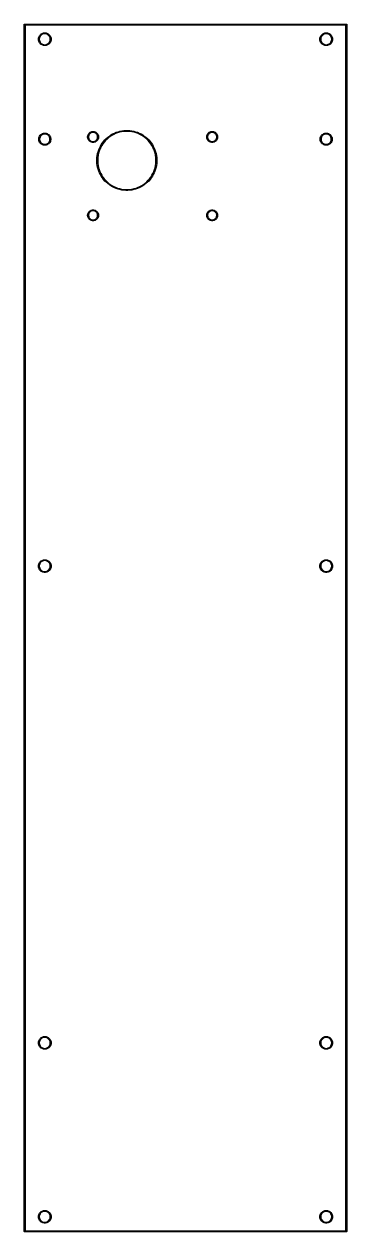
# Model space of a CAD drawing. Extents: x 4.2 to 7.6, y -12.2 to 0.6.
import ezdxf

# ---------------------------------------------------------------- set-up
doc = ezdxf.new("R2010")
doc.units = 0
doc.header["$MEASUREMENT"] = 0
doc.layers.add('BLACK', color=7, linetype='CONTINUOUS')

msp = doc.modelspace()

# ---------------------------------------------------------------- linework, layer by layer
at = {"layer": 'BLACK', "linetype": 'CONTINUOUS'}
for p, q in [((4.195, 0.618), (4.196, 0.62)), ((4.195, 0.617), (4.195, 0.618)), ((4.195, -12.237), (4.195, 0.617)), ((4.196, 0.62), (4.197, 0.621)), ((4.197, 0.621), (4.199, 0.622)), ((4.199, 0.622), (4.2, 0.622)), ((4.2, 0.622), (7.625, 0.622)), ((4.205, 0.612), (4.205, -12.232)), ((7.62, 0.612), (4.205, 0.612)), ((4.37, 0.512), (4.377, 0.518)), ((4.377, 0.518), (4.385, 0.522)), ((4.392, 0.515), (4.384, 0.511)), ((4.385, 0.522), (4.393, 0.526)), ((4.401, 0.518), (4.392, 0.515)), ((4.393, 0.526), (4.401, 0.528)), ((4.401, 0.528), (4.41, 0.529)), ((4.41, 0.519), (4.401, 0.518)), ((4.41, 0.529), (4.419, 0.529)), ((4.419, 0.519), (4.41, 0.519)), ((4.419, 0.529), (4.428, 0.528)), ((4.428, 0.518), (4.419, 0.519)), ((4.428, 0.528), (4.436, 0.526)), ((4.437, 0.515), (4.428, 0.518)), ((4.436, 0.526), (4.445, 0.522)), ((4.445, 0.511), (4.437, 0.515)), ((4.445, 0.522), (4.452, 0.518)), ((4.452, 0.518), (4.459, 0.512)), ((7.366, 0.512), (7.373, 0.518)), ((7.373, 0.518), (7.381, 0.522)), ((7.388, 0.515), (7.38, 0.511)), ((7.381, 0.522), (7.389, 0.526)), ((7.397, 0.518), (7.388, 0.515)), ((7.389, 0.526), (7.397, 0.528)), ((7.397, 0.528), (7.406, 0.529)), ((7.406, 0.519), (7.397, 0.518)), ((7.406, 0.529), (7.415, 0.529)), ((7.415, 0.519), (7.406, 0.519)), ((7.415, 0.529), (7.424, 0.528)), ((7.424, 0.518), (7.415, 0.519)), ((7.424, 0.528), (7.432, 0.526)), ((7.433, 0.515), (7.424, 0.518)), ((7.432, 0.526), (7.441, 0.522)), ((7.441, 0.511), (7.433, 0.515)), ((7.441, 0.522), (7.448, 0.518)), ((7.448, 0.518), (7.455, 0.512)), ((7.62, -12.232), (7.62, 0.612)), ((7.625, 0.622), (7.626, 0.622)), ((7.626, 0.622), (7.628, 0.621)), ((7.628, 0.621), (7.629, 0.62)), ((7.629, 0.62), (7.63, 0.618)), ((7.63, 0.618), (7.63, 0.617)), ((7.63, 0.617), (7.63, -12.237)), ((4.347, 0.466), (4.348, 0.475)), ((4.347, 0.457), (4.347, 0.466)), ((4.347, 0.466), (4.347, 0.466)), ((4.348, 0.448), (4.347, 0.457)), ((4.348, 0.475), (4.35, 0.483)), ((4.35, 0.44), (4.348, 0.448)), ((4.35, 0.483), (4.354, 0.491)), ((4.354, 0.431), (4.35, 0.44)), ((4.354, 0.491), (4.358, 0.499)), ((4.358, 0.424), (4.354, 0.431)), ((4.358, 0.475), (4.356, 0.466)), ((4.356, 0.466), (4.356, 0.457)), ((4.356, 0.457), (4.358, 0.448)), ((4.358, 0.499), (4.364, 0.506)), ((4.361, 0.484), (4.358, 0.475)), ((4.358, 0.448), (4.361, 0.439)), ((4.364, 0.417), (4.358, 0.424)), ((4.365, 0.492), (4.361, 0.484)), ((4.361, 0.439), (4.365, 0.431)), ((4.364, 0.506), (4.37, 0.512)), ((4.37, 0.41), (4.364, 0.417)), ((4.37, 0.499), (4.365, 0.492)), ((4.365, 0.431), (4.37, 0.424)), ((4.377, 0.506), (4.37, 0.499)), ((4.37, 0.424), (4.377, 0.417)), ((4.377, 0.405), (4.37, 0.41)), ((4.384, 0.511), (4.377, 0.506)), ((4.377, 0.417), (4.384, 0.412)), ((4.385, 0.401), (4.377, 0.405)), ((4.384, 0.412), (4.392, 0.408)), ((4.393, 0.397), (4.385, 0.401)), ((4.392, 0.408), (4.401, 0.405)), ((4.401, 0.395), (4.393, 0.397)), ((4.401, 0.405), (4.41, 0.403)), ((4.41, 0.394), (4.401, 0.395)), ((4.41, 0.403), (4.419, 0.403)), ((4.419, 0.394), (4.41, 0.394)), ((4.419, 0.403), (4.428, 0.405)), ((4.428, 0.395), (4.419, 0.394)), ((4.428, 0.405), (4.437, 0.408)), ((4.436, 0.397), (4.428, 0.395)), ((4.445, 0.401), (4.436, 0.397)), ((4.437, 0.408), (4.445, 0.412)), ((4.452, 0.506), (4.445, 0.511)), ((4.445, 0.412), (4.452, 0.417)), ((4.452, 0.405), (4.445, 0.401)), ((4.459, 0.499), (4.452, 0.506)), ((4.452, 0.417), (4.459, 0.424)), ((4.459, 0.41), (4.452, 0.405)), ((4.459, 0.512), (4.466, 0.506)), ((4.464, 0.492), (4.459, 0.499)), ((4.459, 0.424), (4.464, 0.431)), ((4.466, 0.417), (4.459, 0.41)), ((4.468, 0.484), (4.464, 0.492)), ((4.464, 0.431), (4.468, 0.439)), ((4.466, 0.506), (4.471, 0.499)), ((4.471, 0.424), (4.466, 0.417)), ((4.471, 0.475), (4.468, 0.484)), ((4.468, 0.439), (4.471, 0.448)), ((4.471, 0.499), (4.475, 0.491)), ((4.473, 0.466), (4.471, 0.475)), ((4.471, 0.448), (4.473, 0.457)), ((4.475, 0.431), (4.471, 0.424)), ((4.473, 0.457), (4.473, 0.466)), ((4.475, 0.491), (4.479, 0.483)), ((4.479, 0.44), (4.475, 0.431)), ((4.479, 0.483), (4.481, 0.475)), ((4.481, 0.448), (4.479, 0.44)), ((4.481, 0.475), (4.482, 0.466)), ((4.482, 0.457), (4.481, 0.448)), ((4.482, 0.466), (4.482, 0.457)), ((7.343, 0.466), (7.344, 0.475)), ((7.343, 0.457), (7.343, 0.466)), ((7.343, 0.466), (7.343, 0.466)), ((7.344, 0.448), (7.343, 0.457)), ((7.344, 0.475), (7.346, 0.483)), ((7.346, 0.44), (7.344, 0.448)), ((7.346, 0.483), (7.35, 0.491)), ((7.35, 0.431), (7.346, 0.44)), ((7.35, 0.491), (7.354, 0.499)), ((7.354, 0.424), (7.35, 0.431)), ((7.354, 0.475), (7.353, 0.466)), ((7.353, 0.466), (7.353, 0.457)), ((7.353, 0.457), (7.354, 0.448)), ((7.354, 0.499), (7.36, 0.506)), ((7.357, 0.484), (7.354, 0.475)), ((7.354, 0.448), (7.357, 0.439)), ((7.36, 0.417), (7.354, 0.424)), ((7.361, 0.492), (7.357, 0.484)), ((7.357, 0.439), (7.361, 0.431)), ((7.36, 0.506), (7.366, 0.512)), ((7.366, 0.41), (7.36, 0.417)), ((7.366, 0.499), (7.361, 0.492)), ((7.361, 0.431), (7.366, 0.424)), ((7.373, 0.506), (7.366, 0.499)), ((7.366, 0.424), (7.373, 0.417)), ((7.373, 0.405), (7.366, 0.41)), ((7.38, 0.511), (7.373, 0.506)), ((7.373, 0.417), (7.38, 0.412)), ((7.381, 0.401), (7.373, 0.405)), ((7.38, 0.412), (7.388, 0.408)), ((7.389, 0.397), (7.381, 0.401)), ((7.388, 0.408), (7.397, 0.405)), ((7.397, 0.395), (7.389, 0.397)), ((7.397, 0.405), (7.406, 0.403)), ((7.406, 0.394), (7.397, 0.395)), ((7.406, 0.403), (7.415, 0.403)), ((7.415, 0.394), (7.406, 0.394)), ((7.415, 0.403), (7.424, 0.405)), ((7.424, 0.395), (7.415, 0.394)), ((7.424, 0.405), (7.433, 0.408)), ((7.432, 0.397), (7.424, 0.395)), ((7.441, 0.401), (7.432, 0.397)), ((7.433, 0.408), (7.441, 0.412)), ((7.448, 0.506), (7.441, 0.511)), ((7.441, 0.412), (7.448, 0.417)), ((7.448, 0.405), (7.441, 0.401)), ((7.455, 0.499), (7.448, 0.506)), ((7.448, 0.417), (7.455, 0.424)), ((7.455, 0.41), (7.448, 0.405)), ((7.455, 0.512), (7.462, 0.506)), ((7.46, 0.492), (7.455, 0.499)), ((7.455, 0.424), (7.46, 0.431)), ((7.462, 0.417), (7.455, 0.41)), ((7.464, 0.484), (7.46, 0.492)), ((7.46, 0.431), (7.464, 0.439)), ((7.462, 0.506), (7.467, 0.499)), ((7.467, 0.424), (7.462, 0.417)), ((7.467, 0.475), (7.464, 0.484)), ((7.464, 0.439), (7.467, 0.448)), ((7.467, 0.499), (7.472, 0.491)), ((7.469, 0.466), (7.467, 0.475)), ((7.467, 0.448), (7.469, 0.457)), ((7.472, 0.431), (7.467, 0.424)), ((7.469, 0.457), (7.469, 0.466)), ((7.472, 0.491), (7.475, 0.483)), ((7.475, 0.44), (7.472, 0.431)), ((7.475, 0.483), (7.477, 0.475)), ((7.477, 0.448), (7.475, 0.44)), ((7.477, 0.475), (7.478, 0.466)), ((7.478, 0.457), (7.477, 0.448)), ((7.478, 0.466), (7.478, 0.457)), ((5.215, -0.518), (5.236, -0.514)), ((5.236, -0.514), (5.257, -0.512)), ((5.257, -0.512), (5.278, -0.51)), ((5.278, -0.51), (5.299, -0.51)), ((5.299, -0.51), (5.319, -0.512)), ((5.319, -0.512), (5.34, -0.514)), ((5.34, -0.514), (5.361, -0.518)), ((4.351, -0.599), (4.352, -0.589)), ((4.351, -0.609), (4.351, -0.599)), ((4.351, -0.599), (4.351, -0.599)), ((4.352, -0.618), (4.351, -0.609)), ((4.352, -0.589), (4.355, -0.579)), ((4.355, -0.628), (4.352, -0.618)), ((4.355, -0.579), (4.36, -0.57)), ((4.36, -0.637), (4.355, -0.628)), ((4.36, -0.57), (4.366, -0.562)), ((4.362, -0.591), (4.36, -0.599)), ((4.36, -0.599), (4.36, -0.608)), ((4.36, -0.608), (4.362, -0.616)), ((4.366, -0.645), (4.36, -0.637)), ((4.364, -0.583), (4.362, -0.591)), ((4.362, -0.616), (4.364, -0.624)), ((4.368, -0.575), (4.364, -0.583)), ((4.364, -0.624), (4.368, -0.632)), ((4.366, -0.562), (4.373, -0.555)), ((4.373, -0.568), (4.368, -0.575)), ((4.368, -0.632), (4.373, -0.639)), ((4.373, -0.555), (4.381, -0.549)), ((4.379, -0.562), (4.373, -0.568)), ((4.373, -0.639), (4.379, -0.645)), ((4.386, -0.557), (4.379, -0.562)), ((4.381, -0.549), (4.39, -0.544)), ((4.394, -0.553), (4.386, -0.557)), ((4.39, -0.544), (4.4, -0.541)), ((4.402, -0.551), (4.394, -0.553)), ((4.4, -0.541), (4.41, -0.54)), ((4.41, -0.549), (4.402, -0.551)), ((4.41, -0.54), (4.42, -0.54)), ((4.419, -0.549), (4.41, -0.549)), ((4.427, -0.551), (4.419, -0.549)), ((4.42, -0.54), (4.43, -0.541)), ((4.435, -0.553), (4.427, -0.551)), ((4.43, -0.541), (4.439, -0.544)), ((4.443, -0.557), (4.435, -0.553)), ((4.439, -0.544), (4.448, -0.549)), ((4.45, -0.562), (4.443, -0.557)), ((4.448, -0.549), (4.456, -0.555)), ((4.456, -0.568), (4.45, -0.562)), ((4.45, -0.645), (4.456, -0.639)), ((4.456, -0.555), (4.463, -0.562)), ((4.461, -0.575), (4.456, -0.568)), ((4.456, -0.639), (4.461, -0.632)), ((4.465, -0.583), (4.461, -0.575)), ((4.461, -0.632), (4.465, -0.624)), ((4.463, -0.562), (4.469, -0.57)), ((4.469, -0.637), (4.463, -0.645)), ((4.467, -0.591), (4.465, -0.583)), ((4.465, -0.624), (4.467, -0.616)), ((4.469, -0.599), (4.467, -0.591)), ((4.467, -0.616), (4.469, -0.608)), ((4.469, -0.57), (4.474, -0.579)), ((4.469, -0.608), (4.469, -0.599)), ((4.474, -0.628), (4.469, -0.637)), ((4.474, -0.579), (4.477, -0.589)), ((4.477, -0.618), (4.474, -0.628)), ((4.477, -0.589), (4.478, -0.599)), ((4.478, -0.609), (4.477, -0.618)), ((4.478, -0.599), (4.478, -0.609)), ((4.871, -0.575), (4.872, -0.566)), ((4.871, -0.576), (4.871, -0.575)), ((4.871, -0.584), (4.871, -0.576)), ((4.872, -0.593), (4.871, -0.584)), ((4.872, -0.566), (4.875, -0.558)), ((4.875, -0.602), (4.872, -0.593)), ((4.875, -0.558), (4.879, -0.55)), ((4.879, -0.61), (4.875, -0.602)), ((4.879, -0.55), (4.885, -0.542)), ((4.885, -0.618), (4.879, -0.61)), ((4.882, -0.569), (4.881, -0.576)), ((4.881, -0.576), (4.881, -0.584)), ((4.881, -0.584), (4.882, -0.591)), ((4.884, -0.561), (4.882, -0.569)), ((4.882, -0.591), (4.884, -0.598)), ((4.887, -0.555), (4.884, -0.561)), ((4.884, -0.598), (4.887, -0.605)), ((4.885, -0.542), (4.891, -0.536)), ((4.891, -0.624), (4.885, -0.618)), ((4.892, -0.549), (4.887, -0.555)), ((4.887, -0.605), (4.892, -0.611)), ((4.891, -0.536), (4.898, -0.53)), ((4.898, -0.629), (4.891, -0.624)), ((4.897, -0.543), (4.892, -0.549)), ((4.892, -0.611), (4.897, -0.617)), ((4.903, -0.539), (4.897, -0.543)), ((4.897, -0.617), (4.903, -0.621)), ((4.898, -0.53), (4.907, -0.526)), ((4.907, -0.634), (4.898, -0.629)), ((4.91, -0.535), (4.903, -0.539)), ((4.903, -0.621), (4.91, -0.625)), ((4.907, -0.526), (4.915, -0.523)), ((4.915, -0.636), (4.907, -0.634)), ((4.917, -0.533), (4.91, -0.535)), ((4.91, -0.625), (4.917, -0.627)), ((4.915, -0.523), (4.924, -0.522)), ((4.924, -0.638), (4.915, -0.636)), ((4.925, -0.532), (4.917, -0.533)), ((4.917, -0.627), (4.925, -0.628)), ((4.924, -0.522), (4.933, -0.522)), ((4.933, -0.638), (4.924, -0.638)), ((4.933, -0.532), (4.925, -0.532)), ((4.925, -0.628), (4.933, -0.628)), ((4.933, -0.522), (4.942, -0.523)), ((4.94, -0.533), (4.933, -0.532)), ((4.933, -0.628), (4.94, -0.627)), ((4.942, -0.636), (4.933, -0.638)), ((4.947, -0.535), (4.94, -0.533)), ((4.94, -0.627), (4.947, -0.625)), ((4.942, -0.523), (4.951, -0.526)), ((4.951, -0.634), (4.942, -0.636)), ((4.954, -0.539), (4.947, -0.535)), ((4.947, -0.625), (4.954, -0.621)), ((4.951, -0.526), (4.959, -0.53)), ((4.959, -0.629), (4.951, -0.634)), ((4.96, -0.543), (4.954, -0.539)), ((4.954, -0.621), (4.96, -0.617)), ((4.959, -0.53), (4.966, -0.536)), ((4.966, -0.624), (4.959, -0.629)), ((4.966, -0.549), (4.96, -0.543)), ((4.96, -0.617), (4.966, -0.611)), ((4.966, -0.536), (4.973, -0.542)), ((4.97, -0.555), (4.966, -0.549)), ((4.966, -0.611), (4.97, -0.605)), ((4.973, -0.618), (4.966, -0.624)), ((4.973, -0.561), (4.97, -0.555)), ((4.97, -0.605), (4.973, -0.598)), ((4.973, -0.542), (4.978, -0.55)), ((4.976, -0.569), (4.973, -0.561)), ((4.973, -0.598), (4.976, -0.591)), ((4.978, -0.61), (4.973, -0.618)), ((4.977, -0.576), (4.976, -0.569)), ((4.976, -0.591), (4.977, -0.584)), ((4.977, -0.584), (4.977, -0.576)), ((4.978, -0.55), (4.982, -0.558)), ((4.982, -0.602), (4.978, -0.61)), ((4.982, -0.558), (4.985, -0.566)), ((4.985, -0.593), (4.982, -0.602)), ((4.985, -0.566), (4.987, -0.575)), ((4.987, -0.584), (4.985, -0.593)), ((4.987, -0.575), (4.987, -0.584)), ((5.028, -0.644), (5.041, -0.627)), ((5.047, -0.635), (5.033, -0.653)), ((5.041, -0.627), (5.055, -0.611)), ((5.061, -0.618), (5.047, -0.635)), ((5.055, -0.611), (5.069, -0.596)), ((5.077, -0.603), (5.061, -0.618)), ((5.069, -0.596), (5.085, -0.583)), ((5.093, -0.588), (5.077, -0.603)), ((5.085, -0.583), (5.102, -0.57)), ((5.111, -0.575), (5.093, -0.588)), ((5.102, -0.57), (5.119, -0.558)), ((5.13, -0.563), (5.111, -0.575)), ((5.119, -0.558), (5.137, -0.548)), ((5.149, -0.552), (5.13, -0.563)), ((5.137, -0.548), (5.156, -0.538)), ((5.169, -0.543), (5.149, -0.552)), ((5.156, -0.538), (5.175, -0.53)), ((5.19, -0.535), (5.169, -0.543)), ((5.175, -0.53), (5.195, -0.524)), ((5.211, -0.529), (5.19, -0.535)), ((5.195, -0.524), (5.215, -0.518)), ((5.233, -0.525), (5.211, -0.529)), ((5.255, -0.521), (5.233, -0.525)), ((5.277, -0.52), (5.255, -0.521)), ((5.299, -0.52), (5.277, -0.52)), ((5.321, -0.521), (5.299, -0.52)), ((5.343, -0.525), (5.321, -0.521)), ((5.365, -0.529), (5.343, -0.525)), ((5.361, -0.518), (5.381, -0.524)), ((5.386, -0.535), (5.365, -0.529)), ((5.381, -0.524), (5.401, -0.53)), ((5.407, -0.543), (5.386, -0.535)), ((5.401, -0.53), (5.42, -0.538)), ((5.427, -0.552), (5.407, -0.543)), ((5.42, -0.538), (5.439, -0.548)), ((5.446, -0.563), (5.427, -0.552)), ((5.439, -0.548), (5.457, -0.558)), ((5.465, -0.575), (5.446, -0.563)), ((5.457, -0.558), (5.474, -0.57)), ((5.483, -0.588), (5.465, -0.575)), ((5.474, -0.57), (5.491, -0.583)), ((5.5, -0.603), (5.483, -0.588)), ((5.491, -0.583), (5.507, -0.596)), ((5.515, -0.618), (5.5, -0.603)), ((5.507, -0.596), (5.522, -0.611)), ((5.53, -0.635), (5.515, -0.618)), ((5.522, -0.611), (5.535, -0.627)), ((5.543, -0.653), (5.53, -0.635)), ((5.535, -0.627), (5.548, -0.644)), ((6.139, -0.575), (6.14, -0.566)), ((6.139, -0.576), (6.139, -0.575)), ((6.139, -0.584), (6.139, -0.576)), ((6.14, -0.593), (6.139, -0.584)), ((6.14, -0.566), (6.143, -0.558)), ((6.143, -0.602), (6.14, -0.593)), ((6.143, -0.558), (6.147, -0.55)), ((6.147, -0.61), (6.143, -0.602)), ((6.147, -0.55), (6.152, -0.542)), ((6.152, -0.618), (6.147, -0.61)), ((6.149, -0.569), (6.148, -0.576)), ((6.148, -0.576), (6.148, -0.584)), ((6.148, -0.584), (6.149, -0.591)), ((6.152, -0.561), (6.149, -0.569)), ((6.149, -0.591), (6.152, -0.598)), ((6.152, -0.542), (6.159, -0.536)), ((6.155, -0.555), (6.152, -0.561)), ((6.152, -0.598), (6.155, -0.605)), ((6.159, -0.624), (6.152, -0.618)), ((6.16, -0.549), (6.155, -0.555)), ((6.155, -0.605), (6.16, -0.611)), ((6.159, -0.536), (6.166, -0.53)), ((6.166, -0.629), (6.159, -0.624)), ((6.165, -0.543), (6.16, -0.549)), ((6.16, -0.611), (6.165, -0.617)), ((6.171, -0.539), (6.165, -0.543)), ((6.165, -0.617), (6.171, -0.621)), ((6.166, -0.53), (6.174, -0.526)), ((6.174, -0.634), (6.166, -0.629)), ((6.178, -0.535), (6.171, -0.539)), ((6.171, -0.621), (6.178, -0.625)), ((6.174, -0.526), (6.183, -0.523)), ((6.183, -0.636), (6.174, -0.634)), ((6.185, -0.533), (6.178, -0.535)), ((6.178, -0.625), (6.185, -0.627)), ((6.183, -0.523), (6.192, -0.522)), ((6.192, -0.638), (6.183, -0.636)), ((6.193, -0.532), (6.185, -0.533)), ((6.185, -0.627), (6.193, -0.628)), ((6.192, -0.522), (6.201, -0.522)), ((6.201, -0.638), (6.192, -0.638)), ((6.2, -0.532), (6.193, -0.532)), ((6.193, -0.628), (6.2, -0.628)), ((6.208, -0.533), (6.2, -0.532)), ((6.2, -0.628), (6.208, -0.627)), ((6.201, -0.522), (6.21, -0.523)), ((6.21, -0.636), (6.201, -0.638)), ((6.215, -0.535), (6.208, -0.533)), ((6.208, -0.627), (6.215, -0.625)), ((6.21, -0.523), (6.219, -0.526)), ((6.219, -0.634), (6.21, -0.636)), ((6.222, -0.539), (6.215, -0.535)), ((6.215, -0.625), (6.222, -0.621)), ((6.219, -0.526), (6.227, -0.53)), ((6.227, -0.629), (6.219, -0.634)), ((6.228, -0.543), (6.222, -0.539)), ((6.222, -0.621), (6.228, -0.617)), ((6.227, -0.53), (6.234, -0.536)), ((6.234, -0.624), (6.227, -0.629)), ((6.233, -0.549), (6.228, -0.543)), ((6.228, -0.617), (6.233, -0.611)), ((6.238, -0.555), (6.233, -0.549)), ((6.233, -0.611), (6.238, -0.605)), ((6.234, -0.536), (6.241, -0.542)), ((6.241, -0.618), (6.234, -0.624)), ((6.241, -0.561), (6.238, -0.555)), ((6.238, -0.605), (6.241, -0.598)), ((6.241, -0.542), (6.246, -0.55)), ((6.243, -0.569), (6.241, -0.561)), ((6.241, -0.598), (6.243, -0.591)), ((6.246, -0.61), (6.241, -0.618)), ((6.245, -0.576), (6.243, -0.569)), ((6.243, -0.591), (6.245, -0.584)), ((6.245, -0.584), (6.245, -0.576)), ((6.246, -0.55), (6.25, -0.558)), ((6.25, -0.602), (6.246, -0.61)), ((6.25, -0.558), (6.253, -0.566)), ((6.253, -0.593), (6.25, -0.602)), ((6.253, -0.566), (6.254, -0.575)), ((6.254, -0.584), (6.253, -0.593)), ((6.254, -0.575), (6.254, -0.584)), ((7.347, -0.599), (7.348, -0.589)), ((7.347, -0.609), (7.347, -0.599)), ((7.347, -0.599), (7.347, -0.599)), ((7.348, -0.618), (7.347, -0.609)), ((7.348, -0.589), (7.352, -0.579)), ((7.352, -0.628), (7.348, -0.618)), ((7.352, -0.579), (7.356, -0.57)), ((7.356, -0.637), (7.352, -0.628)), ((7.356, -0.57), (7.362, -0.562)), ((7.358, -0.591), (7.356, -0.599)), ((7.356, -0.599), (7.356, -0.608)), ((7.356, -0.608), (7.358, -0.616)), ((7.362, -0.645), (7.356, -0.637)), ((7.36, -0.583), (7.358, -0.591)), ((7.358, -0.616), (7.36, -0.624)), ((7.364, -0.575), (7.36, -0.583)), ((7.36, -0.624), (7.364, -0.632)), ((7.362, -0.562), (7.369, -0.555)), ((7.369, -0.568), (7.364, -0.575)), ((7.364, -0.632), (7.369, -0.639)), ((7.369, -0.555), (7.377, -0.549)), ((7.375, -0.562), (7.369, -0.568)), ((7.369, -0.639), (7.375, -0.645)), ((7.382, -0.557), (7.375, -0.562)), ((7.377, -0.549), (7.386, -0.544)), ((7.39, -0.553), (7.382, -0.557)), ((7.386, -0.544), (7.396, -0.541)), ((7.398, -0.551), (7.39, -0.553)), ((7.396, -0.541), (7.406, -0.54)), ((7.406, -0.549), (7.398, -0.551)), ((7.406, -0.54), (7.416, -0.54)), ((7.415, -0.549), (7.406, -0.549)), ((7.423, -0.551), (7.415, -0.549)), ((7.416, -0.54), (7.426, -0.541)), ((7.431, -0.553), (7.423, -0.551)), ((7.426, -0.541), (7.435, -0.544)), ((7.439, -0.557), (7.431, -0.553)), ((7.435, -0.544), (7.444, -0.549)), ((7.446, -0.562), (7.439, -0.557)), ((7.444, -0.549), (7.452, -0.555)), ((7.452, -0.568), (7.446, -0.562)), ((7.446, -0.645), (7.452, -0.639)), ((7.452, -0.555), (7.459, -0.562)), ((7.457, -0.575), (7.452, -0.568)), ((7.452, -0.639), (7.457, -0.632)), ((7.461, -0.583), (7.457, -0.575)), ((7.457, -0.632), (7.461, -0.624)), ((7.459, -0.562), (7.465, -0.57)), ((7.465, -0.637), (7.459, -0.645)), ((7.463, -0.591), (7.461, -0.583)), ((7.461, -0.624), (7.463, -0.616)), ((7.465, -0.599), (7.463, -0.591)), ((7.463, -0.616), (7.465, -0.608)), ((7.465, -0.57), (7.47, -0.579)), ((7.465, -0.608), (7.465, -0.599)), ((7.47, -0.628), (7.465, -0.637)), ((7.47, -0.579), (7.473, -0.589)), ((7.473, -0.618), (7.47, -0.628)), ((7.473, -0.589), (7.474, -0.599)), ((7.474, -0.609), (7.473, -0.618)), ((7.474, -0.599), (7.474, -0.609)), ((4.373, -0.652), (4.366, -0.645)), ((4.381, -0.658), (4.373, -0.652)), ((4.379, -0.645), (4.386, -0.65)), ((4.39, -0.663), (4.381, -0.658)), ((4.386, -0.65), (4.394, -0.654)), ((4.4, -0.666), (4.39, -0.663)), ((4.394, -0.654), (4.402, -0.656)), ((4.41, -0.667), (4.4, -0.666)), ((4.402, -0.656), (4.41, -0.658)), ((4.41, -0.658), (4.419, -0.658)), ((4.42, -0.667), (4.41, -0.667)), ((4.419, -0.658), (4.427, -0.656)), ((4.43, -0.666), (4.42, -0.667)), ((4.427, -0.656), (4.435, -0.654)), ((4.439, -0.663), (4.43, -0.666)), ((4.435, -0.654), (4.443, -0.65)), ((4.448, -0.658), (4.439, -0.663)), ((4.443, -0.65), (4.45, -0.645)), ((4.456, -0.652), (4.448, -0.658)), ((4.463, -0.645), (4.456, -0.652)), ((4.973, -0.778), (4.977, -0.757)), ((4.977, -0.757), (4.982, -0.737)), ((4.982, -0.737), (4.989, -0.717)), ((4.988, -0.753), (4.983, -0.775)), ((4.994, -0.732), (4.988, -0.753)), ((4.989, -0.717), (4.997, -0.698)), ((5.001, -0.711), (4.994, -0.732)), ((4.997, -0.698), (5.006, -0.679)), ((5.011, -0.691), (5.001, -0.711)), ((5.006, -0.679), (5.016, -0.661)), ((5.021, -0.672), (5.011, -0.691)), ((5.016, -0.661), (5.028, -0.644)), ((5.033, -0.653), (5.021, -0.672)), ((5.555, -0.672), (5.543, -0.653)), ((5.548, -0.644), (5.56, -0.661)), ((5.566, -0.691), (5.555, -0.672)), ((5.56, -0.661), (5.57, -0.679)), ((5.575, -0.711), (5.566, -0.691)), ((5.57, -0.679), (5.579, -0.698)), ((5.582, -0.732), (5.575, -0.711)), ((5.579, -0.698), (5.587, -0.717)), ((5.589, -0.753), (5.582, -0.732)), ((5.587, -0.717), (5.594, -0.737)), ((5.593, -0.775), (5.589, -0.753)), ((5.594, -0.737), (5.6, -0.757)), ((5.6, -0.757), (5.604, -0.778)), ((7.369, -0.652), (7.362, -0.645)), ((7.377, -0.658), (7.369, -0.652)), ((7.375, -0.645), (7.382, -0.65)), ((7.386, -0.663), (7.377, -0.658)), ((7.382, -0.65), (7.39, -0.654)), ((7.396, -0.666), (7.386, -0.663)), ((7.39, -0.654), (7.398, -0.656)), ((7.406, -0.667), (7.396, -0.666)), ((7.398, -0.656), (7.406, -0.658)), ((7.406, -0.658), (7.415, -0.658)), ((7.416, -0.667), (7.406, -0.667)), ((7.415, -0.658), (7.423, -0.656)), ((7.426, -0.666), (7.416, -0.667)), ((7.423, -0.656), (7.431, -0.654)), ((7.435, -0.663), (7.426, -0.666)), ((7.431, -0.654), (7.439, -0.65)), ((7.444, -0.658), (7.435, -0.663)), ((7.439, -0.65), (7.446, -0.645)), ((7.452, -0.652), (7.444, -0.658)), ((7.459, -0.645), (7.452, -0.652)), ((4.968, -0.819), (4.97, -0.798)), ((4.968, -0.84), (4.968, -0.819)), ((4.968, -0.819), (4.968, -0.819)), ((4.97, -0.861), (4.968, -0.84)), ((4.97, -0.798), (4.973, -0.778)), ((4.973, -0.882), (4.97, -0.861)), ((4.977, -0.902), (4.973, -0.882)), ((4.98, -0.797), (4.978, -0.819)), ((4.978, -0.819), (4.978, -0.841)), ((4.978, -0.841), (4.98, -0.863)), ((4.983, -0.775), (4.98, -0.797)), ((4.98, -0.863), (4.983, -0.885)), ((4.983, -0.885), (4.988, -0.907)), ((5.589, -0.907), (5.593, -0.885)), ((5.597, -0.797), (5.593, -0.775)), ((5.593, -0.885), (5.597, -0.863)), ((5.598, -0.819), (5.597, -0.797)), ((5.597, -0.863), (5.598, -0.841)), ((5.598, -0.841), (5.598, -0.819)), ((5.604, -0.882), (5.6, -0.902)), ((5.604, -0.778), (5.606, -0.798)), ((5.606, -0.861), (5.604, -0.882)), ((5.606, -0.798), (5.608, -0.819)), ((5.608, -0.84), (5.606, -0.861)), ((5.608, -0.819), (5.608, -0.84)), ((4.982, -0.923), (4.977, -0.902)), ((4.989, -0.943), (4.982, -0.923)), ((4.988, -0.907), (4.994, -0.928)), ((4.997, -0.962), (4.989, -0.943)), ((4.994, -0.928), (5.001, -0.949)), ((5.006, -0.981), (4.997, -0.962)), ((5.001, -0.949), (5.011, -0.969)), ((5.016, -0.999), (5.006, -0.981)), ((5.011, -0.969), (5.021, -0.988)), ((5.028, -1.016), (5.016, -0.999)), ((5.021, -0.988), (5.033, -1.007)), ((5.041, -1.033), (5.028, -1.016)), ((5.033, -1.007), (5.047, -1.025)), ((5.047, -1.025), (5.061, -1.041)), ((5.515, -1.041), (5.53, -1.025)), ((5.53, -1.025), (5.543, -1.007)), ((5.548, -1.016), (5.535, -1.033)), ((5.543, -1.007), (5.555, -0.988)), ((5.56, -0.999), (5.548, -1.016)), ((5.555, -0.988), (5.566, -0.969)), ((5.57, -0.981), (5.56, -0.999)), ((5.566, -0.969), (5.575, -0.949)), ((5.579, -0.962), (5.57, -0.981)), ((5.575, -0.949), (5.582, -0.928)), ((5.587, -0.943), (5.579, -0.962)), ((5.582, -0.928), (5.589, -0.907)), ((5.594, -0.923), (5.587, -0.943)), ((5.6, -0.902), (5.594, -0.923)), ((5.055, -1.049), (5.041, -1.033)), ((5.069, -1.063), (5.055, -1.049)), ((5.061, -1.041), (5.077, -1.057)), ((5.085, -1.077), (5.069, -1.063)), ((5.077, -1.057), (5.093, -1.071)), ((5.102, -1.09), (5.085, -1.077)), ((5.093, -1.071), (5.111, -1.085)), ((5.119, -1.101), (5.102, -1.09)), ((5.111, -1.085), (5.13, -1.097)), ((5.137, -1.112), (5.119, -1.101)), ((5.13, -1.097), (5.149, -1.107)), ((5.156, -1.121), (5.137, -1.112)), ((5.149, -1.107), (5.169, -1.116)), ((5.175, -1.129), (5.156, -1.121)), ((5.169, -1.116), (5.19, -1.124)), ((5.195, -1.136), (5.175, -1.129)), ((5.19, -1.124), (5.211, -1.13)), ((5.215, -1.141), (5.195, -1.136)), ((5.211, -1.13), (5.233, -1.135)), ((5.236, -1.145), (5.215, -1.141)), ((5.233, -1.135), (5.255, -1.138)), ((5.257, -1.148), (5.236, -1.145)), ((5.255, -1.138), (5.277, -1.14)), ((5.278, -1.15), (5.257, -1.148)), ((5.277, -1.14), (5.299, -1.14)), ((5.299, -1.15), (5.278, -1.15)), ((5.299, -1.14), (5.321, -1.138)), ((5.319, -1.148), (5.299, -1.15)), ((5.34, -1.145), (5.319, -1.148)), ((5.321, -1.138), (5.343, -1.135)), ((5.361, -1.141), (5.34, -1.145)), ((5.343, -1.135), (5.365, -1.13)), ((5.381, -1.136), (5.361, -1.141)), ((5.365, -1.13), (5.386, -1.124)), ((5.401, -1.129), (5.381, -1.136)), ((5.386, -1.124), (5.407, -1.116)), ((5.42, -1.121), (5.401, -1.129)), ((5.407, -1.116), (5.427, -1.107)), ((5.439, -1.112), (5.42, -1.121)), ((5.427, -1.107), (5.446, -1.097)), ((5.457, -1.101), (5.439, -1.112)), ((5.446, -1.097), (5.465, -1.085)), ((5.474, -1.09), (5.457, -1.101)), ((5.465, -1.085), (5.483, -1.071)), ((5.491, -1.077), (5.474, -1.09)), ((5.483, -1.071), (5.5, -1.057)), ((5.507, -1.063), (5.491, -1.077)), ((5.5, -1.057), (5.515, -1.041)), ((5.522, -1.049), (5.507, -1.063)), ((5.535, -1.033), (5.522, -1.049)), ((4.871, -1.41), (4.872, -1.401)), ((4.871, -1.411), (4.871, -1.41)), ((4.871, -1.419), (4.871, -1.411)), ((4.872, -1.401), (4.875, -1.392)), ((4.875, -1.392), (4.879, -1.384)), ((4.879, -1.384), (4.885, -1.377)), ((4.882, -1.403), (4.881, -1.411)), ((4.881, -1.411), (4.881, -1.418)), ((4.884, -1.396), (4.882, -1.403)), ((4.887, -1.389), (4.884, -1.396)), ((4.885, -1.377), (4.891, -1.37)), ((4.892, -1.383), (4.887, -1.389)), ((4.891, -1.37), (4.898, -1.365)), ((4.897, -1.378), (4.892, -1.383)), ((4.903, -1.373), (4.897, -1.378)), ((4.898, -1.365), (4.907, -1.361)), ((4.91, -1.37), (4.903, -1.373)), ((4.907, -1.361), (4.915, -1.358)), ((4.917, -1.368), (4.91, -1.37)), ((4.915, -1.358), (4.924, -1.357)), ((4.925, -1.366), (4.917, -1.368)), ((4.924, -1.357), (4.933, -1.357)), ((4.933, -1.366), (4.925, -1.366)), ((4.933, -1.357), (4.942, -1.358)), ((4.94, -1.368), (4.933, -1.366)), ((4.947, -1.37), (4.94, -1.368)), ((4.942, -1.358), (4.951, -1.361)), ((4.954, -1.373), (4.947, -1.37)), ((4.951, -1.361), (4.959, -1.365)), ((4.96, -1.378), (4.954, -1.373)), ((4.959, -1.365), (4.966, -1.37)), ((4.966, -1.383), (4.96, -1.378)), ((4.966, -1.37), (4.973, -1.377)), ((4.97, -1.389), (4.966, -1.383)), ((4.973, -1.396), (4.97, -1.389)), ((4.973, -1.377), (4.978, -1.384)), ((4.976, -1.403), (4.973, -1.396)), ((4.977, -1.411), (4.976, -1.403)), ((4.977, -1.418), (4.977, -1.411)), ((4.978, -1.384), (4.982, -1.392)), ((4.982, -1.392), (4.985, -1.401)), ((4.985, -1.401), (4.987, -1.41)), ((4.987, -1.41), (4.987, -1.419)), ((6.139, -1.41), (6.14, -1.401)), ((6.139, -1.411), (6.139, -1.41)), ((6.139, -1.419), (6.139, -1.411)), ((6.14, -1.401), (6.143, -1.392)), ((6.143, -1.392), (6.147, -1.384)), ((6.147, -1.384), (6.152, -1.377)), ((6.149, -1.403), (6.148, -1.411)), ((6.148, -1.411), (6.148, -1.418)), ((6.152, -1.396), (6.149, -1.403)), ((6.152, -1.377), (6.159, -1.37)), ((6.155, -1.389), (6.152, -1.396)), ((6.16, -1.383), (6.155, -1.389)), ((6.159, -1.37), (6.166, -1.365)), ((6.165, -1.378), (6.16, -1.383)), ((6.171, -1.373), (6.165, -1.378)), ((6.166, -1.365), (6.174, -1.361)), ((6.178, -1.37), (6.171, -1.373)), ((6.174, -1.361), (6.183, -1.358)), ((6.185, -1.368), (6.178, -1.37)), ((6.183, -1.358), (6.192, -1.357)), ((6.193, -1.366), (6.185, -1.368)), ((6.192, -1.357), (6.201, -1.357)), ((6.2, -1.366), (6.193, -1.366)), ((6.208, -1.368), (6.2, -1.366)), ((6.201, -1.357), (6.21, -1.358)), ((6.215, -1.37), (6.208, -1.368)), ((6.21, -1.358), (6.219, -1.361)), ((6.222, -1.373), (6.215, -1.37)), ((6.219, -1.361), (6.227, -1.365)), ((6.228, -1.378), (6.222, -1.373)), ((6.227, -1.365), (6.234, -1.37)), ((6.233, -1.383), (6.228, -1.378)), ((6.238, -1.389), (6.233, -1.383)), ((6.234, -1.37), (6.241, -1.377)), ((6.241, -1.396), (6.238, -1.389)), ((6.241, -1.377), (6.246, -1.384)), ((6.243, -1.403), (6.241, -1.396)), ((6.245, -1.411), (6.243, -1.403)), ((6.245, -1.418), (6.245, -1.411)), ((6.246, -1.384), (6.25, -1.392)), ((6.25, -1.392), (6.253, -1.401)), ((6.253, -1.401), (6.254, -1.41)), ((6.254, -1.41), (6.254, -1.419)), ((4.872, -1.428), (4.871, -1.419)), ((4.875, -1.437), (4.872, -1.428)), ((4.879, -1.445), (4.875, -1.437)), ((4.885, -1.452), (4.879, -1.445)), ((4.881, -1.418), (4.882, -1.426)), ((4.882, -1.426), (4.884, -1.433)), ((4.884, -1.433), (4.887, -1.44)), ((4.891, -1.459), (4.885, -1.452)), ((4.887, -1.44), (4.892, -1.446)), ((4.898, -1.464), (4.891, -1.459)), ((4.892, -1.446), (4.897, -1.451)), ((4.897, -1.451), (4.903, -1.456)), ((4.907, -1.468), (4.898, -1.464)), ((4.903, -1.456), (4.91, -1.459)), ((4.915, -1.471), (4.907, -1.468)), ((4.91, -1.459), (4.917, -1.462)), ((4.924, -1.472), (4.915, -1.471)), ((4.917, -1.462), (4.925, -1.463)), ((4.933, -1.472), (4.924, -1.472)), ((4.925, -1.463), (4.933, -1.463)), ((4.933, -1.463), (4.94, -1.462)), ((4.942, -1.471), (4.933, -1.472)), ((4.94, -1.462), (4.947, -1.459)), ((4.951, -1.468), (4.942, -1.471)), ((4.947, -1.459), (4.954, -1.456)), ((4.959, -1.464), (4.951, -1.468)), ((4.954, -1.456), (4.96, -1.451)), ((4.966, -1.459), (4.959, -1.464)), ((4.96, -1.451), (4.966, -1.446)), ((4.966, -1.446), (4.97, -1.44)), ((4.973, -1.452), (4.966, -1.459)), ((4.97, -1.44), (4.973, -1.433)), ((4.973, -1.433), (4.976, -1.426)), ((4.978, -1.445), (4.973, -1.452)), ((4.976, -1.426), (4.977, -1.418)), ((4.982, -1.437), (4.978, -1.445)), ((4.985, -1.428), (4.982, -1.437)), ((4.987, -1.419), (4.985, -1.428)), ((6.14, -1.428), (6.139, -1.419)), ((6.143, -1.437), (6.14, -1.428)), ((6.147, -1.445), (6.143, -1.437)), ((6.152, -1.452), (6.147, -1.445)), ((6.148, -1.418), (6.149, -1.426)), ((6.149, -1.426), (6.152, -1.433)), ((6.152, -1.433), (6.155, -1.44)), ((6.159, -1.459), (6.152, -1.452)), ((6.155, -1.44), (6.16, -1.446)), ((6.166, -1.464), (6.159, -1.459)), ((6.16, -1.446), (6.165, -1.451)), ((6.165, -1.451), (6.171, -1.456)), ((6.174, -1.468), (6.166, -1.464)), ((6.171, -1.456), (6.178, -1.459)), ((6.183, -1.471), (6.174, -1.468)), ((6.178, -1.459), (6.185, -1.462)), ((6.192, -1.472), (6.183, -1.471)), ((6.185, -1.462), (6.193, -1.463)), ((6.201, -1.472), (6.192, -1.472)), ((6.193, -1.463), (6.2, -1.463)), ((6.2, -1.463), (6.208, -1.462)), ((6.21, -1.471), (6.201, -1.472)), ((6.208, -1.462), (6.215, -1.459)), ((6.219, -1.468), (6.21, -1.471)), ((6.215, -1.459), (6.222, -1.456)), ((6.227, -1.464), (6.219, -1.468)), ((6.222, -1.456), (6.228, -1.451)), ((6.234, -1.459), (6.227, -1.464)), ((6.228, -1.451), (6.233, -1.446)), ((6.233, -1.446), (6.238, -1.44)), ((6.241, -1.452), (6.234, -1.459)), ((6.238, -1.44), (6.241, -1.433)), ((6.241, -1.433), (6.243, -1.426)), ((6.246, -1.445), (6.241, -1.452)), ((6.243, -1.426), (6.245, -1.418)), ((6.25, -1.437), (6.246, -1.445)), ((6.253, -1.428), (6.25, -1.437)), ((6.254, -1.419), (6.253, -1.428)), ((4.347, -5.146), (4.348, -5.138)), ((4.348, -5.138), (4.35, -5.129)), ((4.35, -5.129), (4.354, -5.121)), ((4.354, -5.121), (4.358, -5.113)), ((4.358, -5.137), (4.356, -5.146)), ((4.358, -5.113), (4.364, -5.106)), ((4.361, -5.128), (4.358, -5.137)), ((4.365, -5.12), (4.361, -5.128)), ((4.364, -5.106), (4.37, -5.1)), ((4.37, -5.113), (4.365, -5.12)), ((4.37, -5.1), (4.377, -5.094)), ((4.377, -5.106), (4.37, -5.113)), ((4.377, -5.094), (4.385, -5.09)), ((4.384, -5.101), (4.377, -5.106)), ((4.392, -5.097), (4.384, -5.101)), ((4.385, -5.09), (4.393, -5.086)), ((4.401, -5.094), (4.392, -5.097)), ((4.393, -5.086), (4.401, -5.084)), ((4.401, -5.084), (4.41, -5.083)), ((4.41, -5.093), (4.401, -5.094)), ((4.41, -5.083), (4.419, -5.083)), ((4.419, -5.093), (4.41, -5.093)), ((4.419, -5.083), (4.428, -5.084)), ((4.428, -5.094), (4.419, -5.093)), ((4.428, -5.084), (4.436, -5.086)), ((4.437, -5.097), (4.428, -5.094)), ((4.436, -5.086), (4.445, -5.09)), ((4.445, -5.101), (4.437, -5.097)), ((4.445, -5.09), (4.452, -5.094)), ((4.452, -5.106), (4.445, -5.101)), ((4.452, -5.094), (4.459, -5.1)), ((4.459, -5.113), (4.452, -5.106)), ((4.459, -5.1), (4.466, -5.106)), ((4.464, -5.12), (4.459, -5.113)), ((4.468, -5.128), (4.464, -5.12)), ((4.466, -5.106), (4.471, -5.113)), ((4.471, -5.137), (4.468, -5.128)), ((4.471, -5.113), (4.475, -5.121)), ((4.473, -5.146), (4.471, -5.137)), ((4.475, -5.121), (4.479, -5.129)), ((4.479, -5.129), (4.481, -5.138)), ((4.481, -5.138), (4.482, -5.146)), ((7.343, -5.146), (7.344, -5.138)), ((7.344, -5.138), (7.346, -5.129)), ((7.346, -5.129), (7.35, -5.121)), ((7.35, -5.121), (7.354, -5.113)), ((7.354, -5.137), (7.353, -5.146)), ((7.354, -5.113), (7.36, -5.106)), ((7.357, -5.128), (7.354, -5.137)), ((7.361, -5.12), (7.357, -5.128)), ((7.36, -5.106), (7.366, -5.1)), ((7.366, -5.113), (7.361, -5.12)), ((7.366, -5.1), (7.373, -5.094)), ((7.373, -5.106), (7.366, -5.113)), ((7.373, -5.094), (7.381, -5.09)), ((7.38, -5.101), (7.373, -5.106)), ((7.388, -5.097), (7.38, -5.101)), ((7.381, -5.09), (7.389, -5.086)), ((7.397, -5.094), (7.388, -5.097)), ((7.389, -5.086), (7.397, -5.084)), ((7.397, -5.084), (7.406, -5.083)), ((7.406, -5.093), (7.397, -5.094)), ((7.406, -5.083), (7.415, -5.083)), ((7.415, -5.093), (7.406, -5.093)), ((7.415, -5.083), (7.424, -5.084)), ((7.424, -5.094), (7.415, -5.093)), ((7.424, -5.084), (7.432, -5.086)), ((7.433, -5.097), (7.424, -5.094)), ((7.432, -5.086), (7.441, -5.09)), ((7.441, -5.101), (7.433, -5.097)), ((7.441, -5.09), (7.448, -5.094)), ((7.448, -5.106), (7.441, -5.101)), ((7.448, -5.094), (7.455, -5.1)), ((7.455, -5.113), (7.448, -5.106)), ((7.455, -5.1), (7.462, -5.106)), ((7.46, -5.12), (7.455, -5.113)), ((7.464, -5.128), (7.46, -5.12)), ((7.462, -5.106), (7.467, -5.113)), ((7.467, -5.137), (7.464, -5.128)), ((7.467, -5.113), (7.472, -5.121)), ((7.469, -5.146), (7.467, -5.137)), ((7.472, -5.121), (7.475, -5.129)), ((7.475, -5.129), (7.477, -5.138)), ((7.477, -5.138), (7.478, -5.146)), ((4.347, -5.155), (4.347, -5.146)), ((4.347, -5.146), (4.347, -5.146)), ((4.348, -5.164), (4.347, -5.155)), ((4.35, -5.173), (4.348, -5.164)), ((4.354, -5.181), (4.35, -5.173)), ((4.358, -5.189), (4.354, -5.181)), ((4.356, -5.146), (4.356, -5.155)), ((4.356, -5.155), (4.358, -5.164)), ((4.358, -5.164), (4.361, -5.173)), ((4.364, -5.196), (4.358, -5.189)), ((4.361, -5.173), (4.365, -5.181)), ((4.37, -5.202), (4.364, -5.196)), ((4.365, -5.181), (4.37, -5.189)), ((4.37, -5.189), (4.377, -5.195)), ((4.377, -5.207), (4.37, -5.202)), ((4.377, -5.195), (4.384, -5.2)), ((4.385, -5.212), (4.377, -5.207)), ((4.384, -5.2), (4.392, -5.205)), ((4.393, -5.215), (4.385, -5.212)), ((4.392, -5.205), (4.401, -5.207)), ((4.401, -5.217), (4.393, -5.215)), ((4.401, -5.207), (4.41, -5.209)), ((4.41, -5.219), (4.401, -5.217)), ((4.41, -5.209), (4.419, -5.209)), ((4.419, -5.219), (4.41, -5.219)), ((4.419, -5.209), (4.428, -5.207)), ((4.428, -5.217), (4.419, -5.219)), ((4.428, -5.207), (4.437, -5.205)), ((4.436, -5.215), (4.428, -5.217)), ((4.445, -5.212), (4.436, -5.215)), ((4.437, -5.205), (4.445, -5.2)), ((4.445, -5.2), (4.452, -5.195)), ((4.452, -5.207), (4.445, -5.212)), ((4.452, -5.195), (4.459, -5.189)), ((4.459, -5.202), (4.452, -5.207)), ((4.459, -5.189), (4.464, -5.181)), ((4.466, -5.196), (4.459, -5.202)), ((4.464, -5.181), (4.468, -5.173)), ((4.471, -5.189), (4.466, -5.196)), ((4.468, -5.173), (4.471, -5.164)), ((4.471, -5.164), (4.473, -5.155)), ((4.475, -5.181), (4.471, -5.189)), ((4.473, -5.155), (4.473, -5.146)), ((4.479, -5.173), (4.475, -5.181)), ((4.481, -5.164), (4.479, -5.173)), ((4.482, -5.155), (4.481, -5.164)), ((4.482, -5.146), (4.482, -5.155)), ((7.343, -5.155), (7.343, -5.146)), ((7.343, -5.146), (7.343, -5.146)), ((7.344, -5.164), (7.343, -5.155)), ((7.346, -5.173), (7.344, -5.164)), ((7.35, -5.181), (7.346, -5.173)), ((7.354, -5.189), (7.35, -5.181)), ((7.353, -5.146), (7.353, -5.155)), ((7.353, -5.155), (7.354, -5.164)), ((7.354, -5.164), (7.357, -5.173)), ((7.36, -5.196), (7.354, -5.189)), ((7.357, -5.173), (7.361, -5.181)), ((7.366, -5.202), (7.36, -5.196)), ((7.361, -5.181), (7.366, -5.189)), ((7.366, -5.189), (7.373, -5.195)), ((7.373, -5.207), (7.366, -5.202)), ((7.373, -5.195), (7.38, -5.2)), ((7.381, -5.212), (7.373, -5.207)), ((7.38, -5.2), (7.388, -5.205)), ((7.389, -5.215), (7.381, -5.212)), ((7.388, -5.205), (7.397, -5.207)), ((7.397, -5.217), (7.389, -5.215)), ((7.397, -5.207), (7.406, -5.209)), ((7.406, -5.219), (7.397, -5.217)), ((7.406, -5.209), (7.415, -5.209)), ((7.415, -5.219), (7.406, -5.219)), ((7.415, -5.209), (7.424, -5.207)), ((7.424, -5.217), (7.415, -5.219)), ((7.424, -5.207), (7.433, -5.205)), ((7.432, -5.215), (7.424, -5.217)), ((7.441, -5.212), (7.432, -5.215)), ((7.433, -5.205), (7.441, -5.2)), ((7.441, -5.2), (7.448, -5.195)), ((7.448, -5.207), (7.441, -5.212)), ((7.448, -5.195), (7.455, -5.189)), ((7.455, -5.202), (7.448, -5.207)), ((7.455, -5.189), (7.46, -5.181)), ((7.462, -5.196), (7.455, -5.202)), ((7.46, -5.181), (7.464, -5.173)), ((7.467, -5.189), (7.462, -5.196)), ((7.464, -5.173), (7.467, -5.164)), ((7.467, -5.164), (7.469, -5.155)), ((7.472, -5.181), (7.467, -5.189)), ((7.469, -5.155), (7.469, -5.146)), ((7.475, -5.173), (7.472, -5.181)), ((7.477, -5.164), (7.475, -5.173)), ((7.478, -5.155), (7.477, -5.164)), ((7.478, -5.146), (7.478, -5.155)), ((4.401, -10.163), (4.41, -10.162)), ((4.41, -10.162), (4.419, -10.162)), ((4.419, -10.162), (4.428, -10.163)), ((7.397, -10.163), (7.406, -10.162)), ((7.406, -10.162), (7.415, -10.162)), ((7.415, -10.162), (7.424, -10.163)), ((4.347, -10.225), (4.348, -10.216)), ((4.347, -10.234), (4.347, -10.225)), ((4.347, -10.225), (4.347, -10.225)), ((4.348, -10.243), (4.347, -10.234)), ((4.348, -10.216), (4.35, -10.208)), ((4.35, -10.251), (4.348, -10.243)), ((4.35, -10.208), (4.354, -10.199)), ((4.354, -10.26), (4.35, -10.251)), ((4.354, -10.199), (4.358, -10.192)), ((4.358, -10.267), (4.354, -10.26)), ((4.358, -10.216), (4.356, -10.225)), ((4.356, -10.225), (4.356, -10.234)), ((4.356, -10.234), (4.358, -10.243)), ((4.358, -10.192), (4.364, -10.185)), ((4.361, -10.207), (4.358, -10.216)), ((4.358, -10.243), (4.361, -10.252)), ((4.364, -10.274), (4.358, -10.267)), ((4.365, -10.199), (4.361, -10.207)), ((4.361, -10.252), (4.365, -10.26)), ((4.364, -10.185), (4.37, -10.178)), ((4.37, -10.281), (4.364, -10.274)), ((4.37, -10.192), (4.365, -10.199)), ((4.365, -10.26), (4.37, -10.267)), ((4.37, -10.178), (4.377, -10.173)), ((4.377, -10.185), (4.37, -10.192)), ((4.37, -10.267), (4.377, -10.274)), ((4.377, -10.286), (4.37, -10.281)), ((4.377, -10.173), (4.385, -10.169)), ((4.384, -10.18), (4.377, -10.185)), ((4.377, -10.274), (4.384, -10.279)), ((4.385, -10.29), (4.377, -10.286)), ((4.392, -10.176), (4.384, -10.18)), ((4.384, -10.279), (4.392, -10.283)), ((4.385, -10.169), (4.393, -10.165)), ((4.393, -10.294), (4.385, -10.29)), ((4.401, -10.173), (4.392, -10.176)), ((4.392, -10.283), (4.401, -10.286)), ((4.393, -10.165), (4.401, -10.163)), ((4.41, -10.171), (4.401, -10.173)), ((4.401, -10.286), (4.41, -10.288)), ((4.419, -10.171), (4.41, -10.171)), ((4.41, -10.288), (4.419, -10.288)), ((4.428, -10.173), (4.419, -10.171)), ((4.419, -10.288), (4.428, -10.286)), ((4.428, -10.163), (4.436, -10.165)), ((4.437, -10.176), (4.428, -10.173)), ((4.428, -10.286), (4.437, -10.283)), ((4.436, -10.165), (4.445, -10.169)), ((4.445, -10.29), (4.436, -10.294)), ((4.445, -10.18), (4.437, -10.176)), ((4.437, -10.283), (4.445, -10.279)), ((4.445, -10.169), (4.452, -10.173)), ((4.452, -10.185), (4.445, -10.18)), ((4.445, -10.279), (4.452, -10.274)), ((4.452, -10.286), (4.445, -10.29)), ((4.452, -10.173), (4.459, -10.178)), ((4.459, -10.192), (4.452, -10.185)), ((4.452, -10.274), (4.459, -10.267)), ((4.459, -10.281), (4.452, -10.286)), ((4.459, -10.178), (4.466, -10.185)), ((4.464, -10.199), (4.459, -10.192)), ((4.459, -10.267), (4.464, -10.26)), ((4.466, -10.274), (4.459, -10.281)), ((4.468, -10.207), (4.464, -10.199)), ((4.464, -10.26), (4.468, -10.252)), ((4.466, -10.185), (4.471, -10.192)), ((4.471, -10.267), (4.466, -10.274)), ((4.471, -10.216), (4.468, -10.207)), ((4.468, -10.252), (4.471, -10.243)), ((4.471, -10.192), (4.475, -10.199)), ((4.473, -10.225), (4.471, -10.216)), ((4.471, -10.243), (4.473, -10.234)), ((4.475, -10.26), (4.471, -10.267)), ((4.473, -10.234), (4.473, -10.225)), ((4.475, -10.199), (4.479, -10.208)), ((4.479, -10.251), (4.475, -10.26)), ((4.479, -10.208), (4.481, -10.216)), ((4.481, -10.243), (4.479, -10.251)), ((4.481, -10.216), (4.482, -10.225)), ((4.482, -10.234), (4.481, -10.243)), ((4.482, -10.225), (4.482, -10.234)), ((7.343, -10.225), (7.344, -10.216)), ((7.343, -10.234), (7.343, -10.225)), ((7.343, -10.225), (7.343, -10.225)), ((7.344, -10.243), (7.343, -10.234)), ((7.344, -10.216), (7.346, -10.208)), ((7.346, -10.251), (7.344, -10.243)), ((7.346, -10.208), (7.35, -10.199)), ((7.35, -10.26), (7.346, -10.251)), ((7.35, -10.199), (7.354, -10.192)), ((7.354, -10.267), (7.35, -10.26)), ((7.354, -10.216), (7.353, -10.225)), ((7.353, -10.225), (7.353, -10.234)), ((7.353, -10.234), (7.354, -10.243)), ((7.354, -10.192), (7.36, -10.185)), ((7.357, -10.207), (7.354, -10.216)), ((7.354, -10.243), (7.357, -10.252)), ((7.36, -10.274), (7.354, -10.267)), ((7.361, -10.199), (7.357, -10.207)), ((7.357, -10.252), (7.361, -10.26)), ((7.36, -10.185), (7.366, -10.178)), ((7.366, -10.281), (7.36, -10.274)), ((7.366, -10.192), (7.361, -10.199)), ((7.361, -10.26), (7.366, -10.267)), ((7.366, -10.178), (7.373, -10.173)), ((7.373, -10.185), (7.366, -10.192)), ((7.366, -10.267), (7.373, -10.274)), ((7.373, -10.286), (7.366, -10.281)), ((7.373, -10.173), (7.381, -10.169)), ((7.38, -10.18), (7.373, -10.185)), ((7.373, -10.274), (7.38, -10.279)), ((7.381, -10.29), (7.373, -10.286)), ((7.388, -10.176), (7.38, -10.18)), ((7.38, -10.279), (7.388, -10.283)), ((7.381, -10.169), (7.389, -10.165)), ((7.389, -10.294), (7.381, -10.29)), ((7.397, -10.173), (7.388, -10.176)), ((7.388, -10.283), (7.397, -10.286)), ((7.389, -10.165), (7.397, -10.163)), ((7.406, -10.171), (7.397, -10.173)), ((7.397, -10.286), (7.406, -10.288)), ((7.415, -10.171), (7.406, -10.171)), ((7.406, -10.288), (7.415, -10.288)), ((7.424, -10.173), (7.415, -10.171)), ((7.415, -10.288), (7.424, -10.286)), ((7.424, -10.163), (7.432, -10.165)), ((7.433, -10.176), (7.424, -10.173)), ((7.424, -10.286), (7.433, -10.283)), ((7.432, -10.165), (7.441, -10.169)), ((7.441, -10.29), (7.432, -10.294)), ((7.441, -10.18), (7.433, -10.176)), ((7.433, -10.283), (7.441, -10.279)), ((7.441, -10.169), (7.448, -10.173)), ((7.448, -10.185), (7.441, -10.18)), ((7.441, -10.279), (7.448, -10.274)), ((7.448, -10.286), (7.441, -10.29)), ((7.448, -10.173), (7.455, -10.178)), ((7.455, -10.192), (7.448, -10.185)), ((7.448, -10.274), (7.455, -10.267)), ((7.455, -10.281), (7.448, -10.286)), ((7.455, -10.178), (7.462, -10.185)), ((7.46, -10.199), (7.455, -10.192)), ((7.455, -10.267), (7.46, -10.26)), ((7.462, -10.274), (7.455, -10.281)), ((7.464, -10.207), (7.46, -10.199)), ((7.46, -10.26), (7.464, -10.252)), ((7.462, -10.185), (7.467, -10.192)), ((7.467, -10.267), (7.462, -10.274)), ((7.467, -10.216), (7.464, -10.207)), ((7.464, -10.252), (7.467, -10.243)), ((7.467, -10.192), (7.472, -10.199)), ((7.469, -10.225), (7.467, -10.216)), ((7.467, -10.243), (7.469, -10.234)), ((7.472, -10.26), (7.467, -10.267)), ((7.469, -10.234), (7.469, -10.225)), ((7.472, -10.199), (7.475, -10.208)), ((7.475, -10.251), (7.472, -10.26)), ((7.475, -10.208), (7.477, -10.216)), ((7.477, -10.243), (7.475, -10.251)), ((7.477, -10.216), (7.478, -10.225)), ((7.478, -10.234), (7.477, -10.243)), ((7.478, -10.225), (7.478, -10.234)), ((4.401, -10.296), (4.393, -10.294)), ((4.41, -10.297), (4.401, -10.296)), ((4.419, -10.297), (4.41, -10.297)), ((4.428, -10.296), (4.419, -10.297)), ((4.436, -10.294), (4.428, -10.296)), ((7.397, -10.296), (7.389, -10.294)), ((7.406, -10.297), (7.397, -10.296)), ((7.415, -10.297), (7.406, -10.297)), ((7.424, -10.296), (7.415, -10.297)), ((7.432, -10.294), (7.424, -10.296)), ((4.347, -12.077), (4.348, -12.069)), ((4.347, -12.086), (4.347, -12.077)), ((4.347, -12.077), (4.347, -12.077)), ((4.348, -12.095), (4.347, -12.086)), ((4.348, -12.069), (4.35, -12.06)), ((4.35, -12.06), (4.354, -12.052)), ((4.354, -12.052), (4.358, -12.044)), ((4.358, -12.068), (4.356, -12.077)), ((4.356, -12.077), (4.356, -12.086)), ((4.356, -12.086), (4.358, -12.095)), ((4.358, -12.044), (4.364, -12.037)), ((4.361, -12.06), (4.358, -12.068)), ((4.365, -12.051), (4.361, -12.06)), ((4.364, -12.037), (4.37, -12.031)), ((4.37, -12.044), (4.365, -12.051)), ((4.37, -12.031), (4.377, -12.025)), ((4.377, -12.038), (4.37, -12.044)), ((4.377, -12.025), (4.385, -12.021)), ((4.384, -12.032), (4.377, -12.038)), ((4.392, -12.028), (4.384, -12.032)), ((4.385, -12.021), (4.393, -12.018)), ((4.401, -12.025), (4.392, -12.028)), ((4.393, -12.018), (4.401, -12.015)), ((4.401, -12.015), (4.41, -12.014)), ((4.41, -12.024), (4.401, -12.025)), ((4.41, -12.014), (4.419, -12.014)), ((4.419, -12.024), (4.41, -12.024)), ((4.419, -12.014), (4.428, -12.015)), ((4.428, -12.025), (4.419, -12.024)), ((4.428, -12.015), (4.436, -12.018)), ((4.437, -12.028), (4.428, -12.025)), ((4.436, -12.018), (4.445, -12.021)), ((4.445, -12.032), (4.437, -12.028)), ((4.445, -12.021), (4.452, -12.025)), ((4.452, -12.038), (4.445, -12.032)), ((4.452, -12.025), (4.459, -12.031)), ((4.459, -12.044), (4.452, -12.038)), ((4.459, -12.031), (4.466, -12.037)), ((4.464, -12.051), (4.459, -12.044)), ((4.468, -12.06), (4.464, -12.051)), ((4.466, -12.037), (4.471, -12.044)), ((4.471, -12.068), (4.468, -12.06)), ((4.471, -12.044), (4.475, -12.052)), ((4.473, -12.077), (4.471, -12.068)), ((4.471, -12.095), (4.473, -12.086)), ((4.473, -12.086), (4.473, -12.077)), ((4.475, -12.052), (4.479, -12.06)), ((4.479, -12.06), (4.481, -12.069)), ((4.481, -12.069), (4.482, -12.077)), ((4.482, -12.086), (4.481, -12.095)), ((4.482, -12.077), (4.482, -12.086)), ((7.343, -12.077), (7.344, -12.069)), ((7.343, -12.086), (7.343, -12.077)), ((7.343, -12.077), (7.343, -12.077)), ((7.344, -12.095), (7.343, -12.086)), ((7.344, -12.069), (7.346, -12.06)), ((7.346, -12.06), (7.35, -12.052)), ((7.35, -12.052), (7.354, -12.044)), ((7.354, -12.068), (7.353, -12.077)), ((7.353, -12.077), (7.353, -12.086)), ((7.353, -12.086), (7.354, -12.095)), ((7.354, -12.044), (7.36, -12.037)), ((7.357, -12.06), (7.354, -12.068)), ((7.361, -12.051), (7.357, -12.06)), ((7.36, -12.037), (7.366, -12.031)), ((7.366, -12.044), (7.361, -12.051)), ((7.366, -12.031), (7.373, -12.025)), ((7.373, -12.038), (7.366, -12.044)), ((7.373, -12.025), (7.381, -12.021)), ((7.38, -12.032), (7.373, -12.038)), ((7.388, -12.028), (7.38, -12.032)), ((7.381, -12.021), (7.389, -12.018)), ((7.397, -12.025), (7.388, -12.028)), ((7.389, -12.018), (7.397, -12.015)), ((7.397, -12.015), (7.406, -12.014)), ((7.406, -12.024), (7.397, -12.025)), ((7.406, -12.014), (7.415, -12.014)), ((7.415, -12.024), (7.406, -12.024)), ((7.415, -12.014), (7.424, -12.015)), ((7.424, -12.025), (7.415, -12.024)), ((7.424, -12.015), (7.432, -12.018)), ((7.433, -12.028), (7.424, -12.025)), ((7.432, -12.018), (7.441, -12.021)), ((7.441, -12.032), (7.433, -12.028)), ((7.441, -12.021), (7.448, -12.025)), ((7.448, -12.038), (7.441, -12.032)), ((7.448, -12.025), (7.455, -12.031)), ((7.455, -12.044), (7.448, -12.038)), ((7.455, -12.031), (7.462, -12.037)), ((7.46, -12.051), (7.455, -12.044)), ((7.464, -12.06), (7.46, -12.051)), ((7.462, -12.037), (7.467, -12.044)), ((7.467, -12.068), (7.464, -12.06)), ((7.467, -12.044), (7.472, -12.052)), ((7.469, -12.077), (7.467, -12.068)), ((7.467, -12.095), (7.469, -12.086)), ((7.469, -12.086), (7.469, -12.077)), ((7.472, -12.052), (7.475, -12.06)), ((7.475, -12.06), (7.477, -12.069)), ((7.477, -12.069), (7.478, -12.077)), ((7.478, -12.086), (7.477, -12.095)), ((7.478, -12.077), (7.478, -12.086)), ((4.35, -12.104), (4.348, -12.095)), ((4.354, -12.112), (4.35, -12.104)), ((4.358, -12.12), (4.354, -12.112)), ((4.358, -12.095), (4.361, -12.104)), ((4.364, -12.127), (4.358, -12.12)), ((4.361, -12.104), (4.365, -12.112)), ((4.37, -12.133), (4.364, -12.127)), ((4.365, -12.112), (4.37, -12.12)), ((4.37, -12.12), (4.377, -12.126)), ((4.377, -12.138), (4.37, -12.133)), ((4.377, -12.126), (4.384, -12.132)), ((4.385, -12.143), (4.377, -12.138)), ((4.384, -12.132), (4.392, -12.136)), ((4.393, -12.146), (4.385, -12.143)), ((4.392, -12.136), (4.401, -12.139)), ((4.401, -12.148), (4.393, -12.146)), ((4.401, -12.139), (4.41, -12.14)), ((4.41, -12.15), (4.401, -12.148)), ((4.41, -12.14), (4.419, -12.14)), ((4.419, -12.15), (4.41, -12.15)), ((4.419, -12.14), (4.428, -12.139)), ((4.428, -12.148), (4.419, -12.15)), ((4.428, -12.139), (4.437, -12.136)), ((4.436, -12.146), (4.428, -12.148)), ((4.445, -12.143), (4.436, -12.146)), ((4.437, -12.136), (4.445, -12.132)), ((4.445, -12.132), (4.452, -12.126)), ((4.452, -12.138), (4.445, -12.143)), ((4.452, -12.126), (4.459, -12.12)), ((4.459, -12.133), (4.452, -12.138)), ((4.459, -12.12), (4.464, -12.112)), ((4.466, -12.127), (4.459, -12.133)), ((4.464, -12.112), (4.468, -12.104)), ((4.471, -12.12), (4.466, -12.127)), ((4.468, -12.104), (4.471, -12.095)), ((4.475, -12.112), (4.471, -12.12)), ((4.479, -12.104), (4.475, -12.112)), ((4.481, -12.095), (4.479, -12.104)), ((7.346, -12.104), (7.344, -12.095)), ((7.35, -12.112), (7.346, -12.104)), ((7.354, -12.12), (7.35, -12.112)), ((7.354, -12.095), (7.357, -12.104)), ((7.36, -12.127), (7.354, -12.12)), ((7.357, -12.104), (7.361, -12.112)), ((7.366, -12.133), (7.36, -12.127)), ((7.361, -12.112), (7.366, -12.12)), ((7.366, -12.12), (7.373, -12.126)), ((7.373, -12.138), (7.366, -12.133)), ((7.373, -12.126), (7.38, -12.132)), ((7.381, -12.143), (7.373, -12.138)), ((7.38, -12.132), (7.388, -12.136)), ((7.389, -12.146), (7.381, -12.143)), ((7.388, -12.136), (7.397, -12.139)), ((7.397, -12.148), (7.389, -12.146)), ((7.397, -12.139), (7.406, -12.14)), ((7.406, -12.15), (7.397, -12.148)), ((7.406, -12.14), (7.415, -12.14)), ((7.415, -12.15), (7.406, -12.15)), ((7.415, -12.14), (7.424, -12.139)), ((7.424, -12.148), (7.415, -12.15)), ((7.424, -12.139), (7.433, -12.136)), ((7.432, -12.146), (7.424, -12.148)), ((7.441, -12.143), (7.432, -12.146)), ((7.433, -12.136), (7.441, -12.132)), ((7.441, -12.132), (7.448, -12.126)), ((7.448, -12.138), (7.441, -12.143)), ((7.448, -12.126), (7.455, -12.12)), ((7.455, -12.133), (7.448, -12.138)), ((7.455, -12.12), (7.46, -12.112)), ((7.462, -12.127), (7.455, -12.133)), ((7.46, -12.112), (7.464, -12.104)), ((7.467, -12.12), (7.462, -12.127)), ((7.464, -12.104), (7.467, -12.095)), ((7.472, -12.112), (7.467, -12.12)), ((7.475, -12.104), (7.472, -12.112)), ((7.477, -12.095), (7.475, -12.104)), ((4.195, -12.238), (4.195, -12.237)), ((4.196, -12.24), (4.195, -12.238)), ((4.197, -12.241), (4.196, -12.24)), ((4.199, -12.242), (4.197, -12.241)), ((4.2, -12.242), (4.199, -12.242)), ((7.625, -12.242), (4.2, -12.242)), ((4.205, -12.232), (7.62, -12.232)), ((7.626, -12.242), (7.625, -12.242)), ((7.628, -12.241), (7.626, -12.242)), ((7.629, -12.24), (7.628, -12.241)), ((7.63, -12.238), (7.629, -12.24)), ((7.63, -12.237), (7.63, -12.238))]:
    msp.add_line(p, q, dxfattribs=at)

doc.saveas('drawing.dxf')
